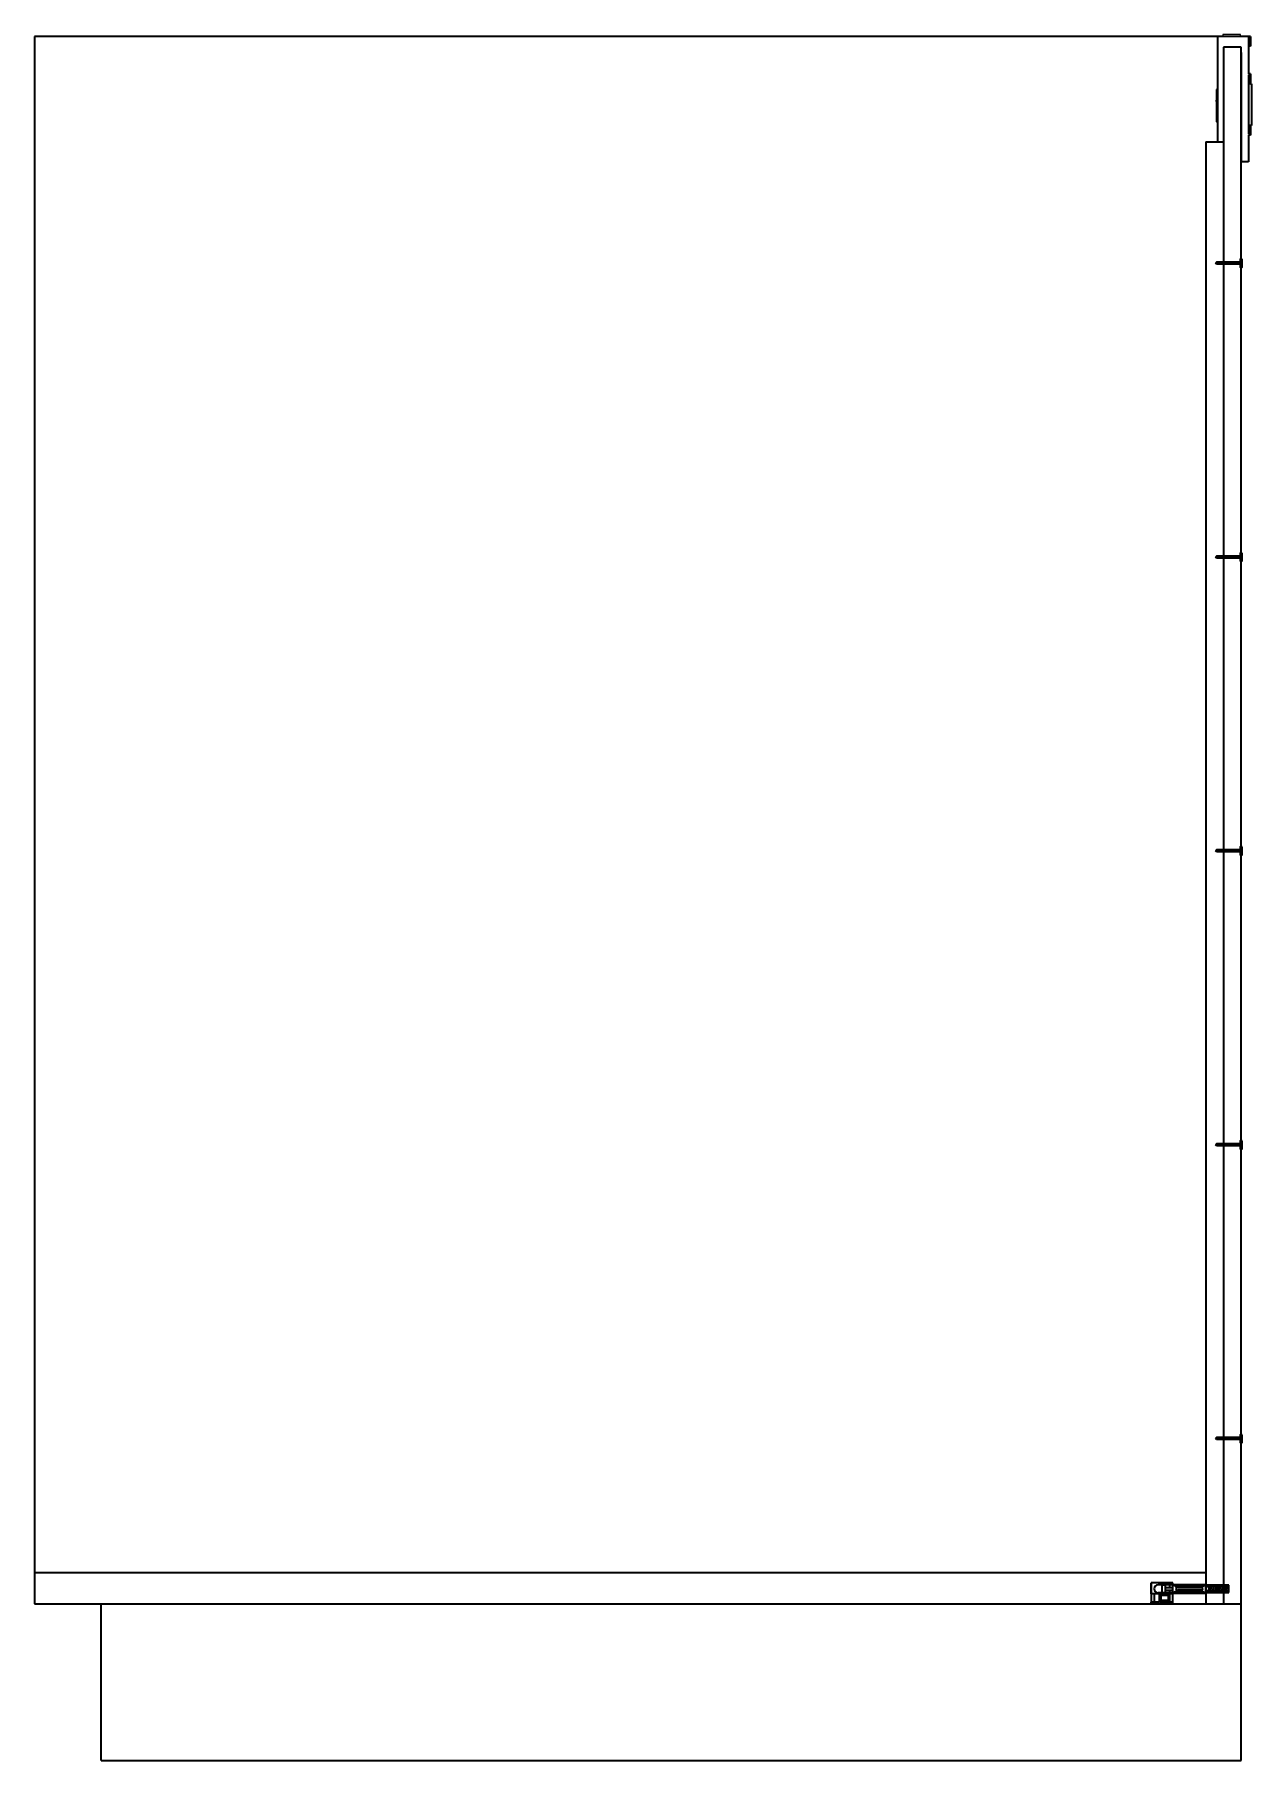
# Model space of a CAD drawing. Header units: inches. Extents: x -714 to 916, y -628 to 501.
# Drawn here: x 109.9 to 172, y -255.2 to -167.1 of the extents above; entities that cross this region are included whole.
import ezdxf

# ---------------------------------------------------------------- set-up
doc = ezdxf.new("R2010")
doc.units = ezdxf.units.IN
doc.header["$MEASUREMENT"] = 0
doc.layers.add('A-SECT-MCUT', color=7, linetype='Continuous', lineweight=35)

msp = doc.modelspace()

# ---------------------------------------------------------------- linework, layer by layer
msp.add_lwpolyline([(170.559, -167.2), (171.459, -167.2), (171.459, -167.1), (170.559, -167.1)], close=True)
at = {"layer": 'A-SECT-MCUT'}
for p, q in [((171.485, -167.2), (109.885, -167.2)), ((109.885, -167.2), (109.885, -247.2)), ((170.285, -167.2), (170.285, -172.58)), ((171.967, -167.2), (170.285, -167.2)), ((171.917, -167.248), (171.867, -167.248)), ((171.867, -167.248), (171.867, -167.7)), ((171.917, -167.7), (171.917, -167.248)), ((171.967, -167.2), (171.967, -167.7)), ((170.585, -167.74), (170.585, -178.722)), ((171.485, -167.74), (170.585, -167.74)), ((171.485, -178.572), (171.485, -167.74)), ((171.485, -168.011), (171.485, -173.595)), ((171.967, -167.7), (171.867, -167.7)), ((171.867, -167.7), (171.867, -169.109)), ((171.967, -167.7), (171.917, -167.7)), ((171.967, -169.109), (171.867, -169.109)), ((171.967, -169.109), (171.967, -169.609)), ((170.285, -169.91), (170.235, -169.91)), ((170.235, -169.91), (170.235, -170.368)), ((171.917, -169.156), (171.867, -169.156)), ((171.867, -169.156), (171.867, -169.609)), ((171.867, -169.609), (171.867, -171.806)), ((171.917, -169.609), (171.917, -169.156)), ((171.967, -169.609), (171.917, -169.609)), ((171.967, -169.609), (172.017, -169.609)), ((172.017, -169.609), (172.017, -171.737)), ((170.221, -170.504), (170.285, -170.504)), ((170.226, -170.447), (170.285, -170.447)), ((170.235, -170.597), (170.235, -171.558)), ((170.235, -171.558), (170.285, -171.558)), ((171.917, -172.193), (171.917, -171.737)), ((171.967, -171.737), (171.917, -171.737)), ((171.967, -171.737), (171.967, -172.237)), ((172.017, -171.737), (171.967, -171.737)), ((169.685, -172.58), (169.685, -230.8)), ((169.685, -172.58), (170.585, -172.58)), ((170.285, -172.58), (170.585, -172.58)), ((171.867, -171.806), (171.867, -172.193)), ((171.917, -172.193), (171.867, -172.193)), ((171.867, -172.237), (171.867, -173.595)), ((171.967, -172.237), (171.867, -172.237)), ((171.967, -172.237), (171.917, -172.237)), ((171.485, -173.3), (171.485, -172.8)), ((171.867, -173.595), (171.485, -173.595)), ((170.235, -178.722), (170.185, -178.772)), ((170.235, -178.822), (170.185, -178.772)), ((171.435, -178.722), (170.235, -178.722)), ((170.235, -178.822), (170.235, -178.722)), ((171.435, -178.822), (170.235, -178.822)), ((170.585, -178.822), (170.585, -193.722)), ((171.255, -178.822), (171.255, -178.722)), ((171.275, -178.822), (171.275, -178.722)), ((171.295, -178.822), (171.295, -178.722)), ((171.315, -178.822), (171.315, -178.722)), ((171.335, -178.822), (171.335, -178.722)), ((171.355, -178.822), (171.355, -178.722)), ((171.375, -178.822), (171.375, -178.722)), ((171.395, -178.822), (171.395, -178.722)), ((171.415, -178.822), (171.415, -178.722)), ((171.485, -193.572), (171.485, -178.972)), ((170.235, -193.722), (170.185, -193.772)), ((170.235, -193.822), (170.185, -193.772)), ((171.435, -193.722), (170.235, -193.722)), ((170.235, -193.822), (170.235, -193.722)), ((171.255, -193.822), (171.255, -193.722)), ((171.275, -193.822), (171.275, -193.722)), ((171.295, -193.822), (171.295, -193.722)), ((171.315, -193.822), (171.315, -193.722)), ((171.335, -193.822), (171.335, -193.722)), ((171.355, -193.822), (171.355, -193.722)), ((171.375, -193.822), (171.375, -193.722)), ((171.395, -193.822), (171.395, -193.722)), ((171.415, -193.822), (171.415, -193.722)), ((171.435, -193.822), (170.235, -193.822)), ((170.585, -193.822), (170.585, -208.722)), ((171.485, -208.572), (171.485, -193.972)), ((170.235, -208.722), (170.185, -208.772)), ((170.235, -208.822), (170.185, -208.772)), ((171.435, -208.722), (170.235, -208.722)), ((170.235, -208.822), (170.235, -208.722)), ((171.255, -208.822), (171.255, -208.722)), ((171.275, -208.822), (171.275, -208.722)), ((171.295, -208.822), (171.295, -208.722)), ((171.315, -208.822), (171.315, -208.722)), ((171.335, -208.822), (171.335, -208.722)), ((171.355, -208.822), (171.355, -208.722)), ((171.375, -208.822), (171.375, -208.722)), ((171.395, -208.822), (171.395, -208.722)), ((171.415, -208.822), (171.415, -208.722)), ((171.435, -208.822), (170.235, -208.822)), ((170.585, -208.822), (170.585, -223.722)), ((171.485, -223.572), (171.485, -208.972)), ((170.235, -223.722), (170.185, -223.772)), ((170.235, -223.822), (170.185, -223.772)), ((171.435, -223.722), (170.235, -223.722)), ((170.235, -223.822), (170.235, -223.722)), ((171.255, -223.822), (171.255, -223.722)), ((171.275, -223.822), (171.275, -223.722)), ((171.295, -223.822), (171.295, -223.722)), ((171.315, -223.822), (171.315, -223.722)), ((171.335, -223.822), (171.335, -223.722)), ((171.355, -223.822), (171.355, -223.722)), ((171.375, -223.822), (171.375, -223.722)), ((171.395, -223.822), (171.395, -223.722)), ((171.415, -223.822), (171.415, -223.722)), ((171.435, -223.822), (170.235, -223.822)), ((170.585, -223.822), (170.585, -230.8)), ((171.485, -238.572), (171.485, -223.972)), ((169.685, -230.8), (169.685, -247.2)), ((170.585, -230.8), (170.585, -238.722)), ((170.235, -238.722), (170.185, -238.772)), ((171.435, -238.722), (170.235, -238.722)), ((170.235, -238.822), (170.235, -238.722)), ((171.255, -238.822), (171.255, -238.722)), ((171.275, -238.822), (171.275, -238.722)), ((171.295, -238.822), (171.295, -238.722)), ((171.315, -238.822), (171.315, -238.722)), ((171.335, -238.822), (171.335, -238.722)), ((171.355, -238.822), (171.355, -238.722)), ((171.375, -238.822), (171.375, -238.722)), ((171.395, -238.822), (171.395, -238.722)), ((171.415, -238.822), (171.415, -238.722)), ((170.235, -238.822), (170.185, -238.772)), ((171.435, -238.822), (170.235, -238.822)), ((170.585, -238.822), (170.585, -247.2)), ((171.485, -255.2), (171.485, -238.972)), ((109.885, -245.6), (169.685, -245.6)), ((168.009, -246.124), (166.889, -246.124)), ((166.889, -246.699), (166.889, -246.124)), ((168.009, -246.124), (166.889, -246.124)), ((166.889, -246.124), (166.889, -247.2)), ((168.009, -246.238), (167.247, -246.238)), ((168.009, -246.638), (167.247, -246.638)), ((167.438, -246.238), (167.438, -246.638)), ((167.438, -246.238), (167.628, -246.238)), ((167.438, -246.638), (167.628, -246.638)), ((167.628, -246.638), (167.628, -246.238)), ((167.628, -246.362), (168.009, -246.362)), ((167.628, -246.514), (168.009, -246.514)), ((167.841, -246.362), (167.841, -246.238)), ((167.841, -246.638), (167.841, -246.514)), ((168.009, -246.227), (168.009, -246.124)), ((168.009, -246.667), (168.009, -246.209)), ((168.009, -246.209), (168.117, -246.304)), ((168.009, -246.209), (169.685, -246.209)), ((168.009, -246.667), (168.116, -246.571)), ((168.009, -247.2), (168.009, -246.638)), ((168.009, -246.667), (169.685, -246.667)), ((168.009, -247.2), (168.009, -246.667)), ((169.685, -246.667), (168.009, -246.667)), ((168.05, -246.63), (169.63, -246.633)), ((169.621, -246.249), (168.053, -246.248)), ((168.116, -246.571), (169.528, -246.571)), ((168.117, -246.304), (169.528, -246.304)), ((168.161, -246.438), (168.161, -246.438)), ((168.238, -246.362), (169.457, -246.362)), ((169.457, -246.514), (168.238, -246.514)), ((169.528, -246.304), (169.685, -246.209)), ((169.528, -246.571), (169.685, -246.667)), ((169.533, -246.286), (169.533, -246.286)), ((169.533, -246.438), (169.533, -246.438)), ((169.685, -246.667), (169.685, -246.209)), ((170.859, -246.255), (169.685, -246.255)), ((169.685, -246.62), (170.859, -246.62)), ((169.885, -246.255), (169.779, -246.621)), ((169.999, -246.255), (169.893, -246.621)), ((170.113, -246.255), (170.007, -246.621)), ((170.227, -246.255), (170.121, -246.621)), ((170.341, -246.255), (170.234, -246.621)), ((170.454, -246.255), (170.348, -246.621)), ((170.568, -246.255), (170.462, -246.621)), ((170.682, -246.255), (170.575, -246.621)), ((170.796, -246.255), (170.689, -246.621)), ((170.859, -246.62), (170.859, -246.255)), ((109.885, -247.2), (171.485, -247.2)), ((113.285, -255.2), (113.285, -247.2)), ((167.297, -246.699), (166.889, -246.699)), ((166.889, -247.2), (166.889, -247.124)), ((167.297, -247.124), (166.889, -247.124)), ((168.009, -247.2), (166.889, -247.2)), ((167.057, -247.124), (167.057, -246.699)), ((167.297, -246.699), (167.297, -247.124)), ((168.009, -246.699), (167.335, -246.699)), ((167.335, -246.699), (167.335, -247.124)), ((168.009, -247.124), (167.335, -247.124)), ((167.78, -246.784), (167.411, -246.784)), ((167.411, -247.039), (167.411, -246.784)), ((167.78, -247.039), (167.411, -247.039)), ((167.78, -247.039), (167.78, -246.784)), ((167.841, -247.124), (167.841, -246.699)), ((113.285, -255.2), (171.485, -255.2))]:
    msp.add_line(p, q, dxfattribs=at)
at = {"layer": 'A-SECT-MCUT', "linetype": 'Continuous'}
msp.add_line((171.485, -167.74), (170.585, -167.74), dxfattribs=at)
at = {"layer": 'A-SECT-MCUT'}
for points in [[(171.535, -178.572), (171.435, -178.572), (171.435, -178.972), (171.535, -178.972)], [(171.535, -193.572), (171.435, -193.572), (171.435, -193.972), (171.535, -193.972)], [(171.535, -208.572), (171.435, -208.572), (171.435, -208.972), (171.535, -208.972)], [(171.535, -223.572), (171.435, -223.572), (171.435, -223.972), (171.535, -223.972)], [(171.535, -238.572), (171.435, -238.572), (171.435, -238.972), (171.535, -238.972)]]:
    msp.add_lwpolyline(points, close=True, dxfattribs=at)
for points in [[(170.859, -246.331), (169.685, -246.331)], [(169.685, -246.545), (170.859, -246.545)]]:
    msp.add_lwpolyline(points, dxfattribs=at)
for centre, radius, start, end in [((170.533, -170.482), 0.319, 141.14255, 219.08086), ((167.247, -246.438), 0.2, 90, 270), ((168.238, -246.438), 0.0762, 90, 180), ((168.238, -246.438), 0.0762, 180, 270), ((169.457, -246.438), 0.0762, 0, 90), ((169.457, -246.438), 0.0762, 270, 0)]:
    msp.add_arc(centre, radius, start, end, dxfattribs=at)

doc.saveas('drawing.dxf')
